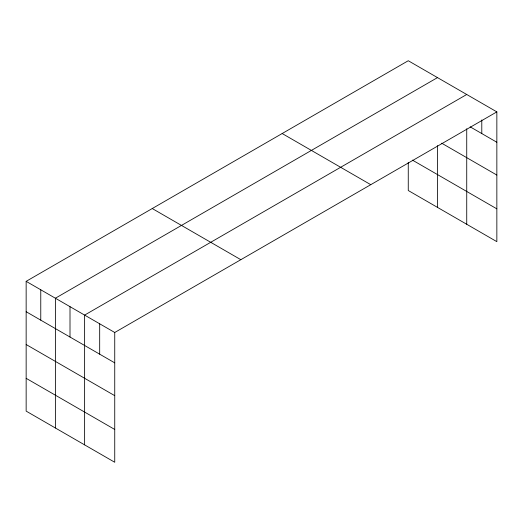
<?xml version="1.0" encoding="UTF-8"?>
<svg xmlns="http://www.w3.org/2000/svg" width="523" height="523" viewBox="0 0 523 523"><rect width="100%" height="100%" fill="white"/><g stroke="black" fill="none" stroke-linecap="round" stroke-linejoin="round"><path stroke-width="0.78" d="M466.732 128.769L466.732 224.269M26.15 281.341L114.74 332.491L114.74 462.267L26.15 411.117L26.15 281.341L408.26 60.733L496.85 111.883L496.85 241.659L408.26 190.509L408.26 162.392M437.496 77.613L55.386 298.221L55.386 427.997M466.732 94.493L84.621 315.101L84.621 444.877M114.74 332.491L496.85 111.883M470.151 126.841L496.85 142.256M441.674 143.197L496.85 175.061M412.438 160.116L496.85 208.854M282.165 133.535L370.755 184.678M152.245 208.54L240.835 259.689M26.15 311.715L114.74 362.864M26.15 344.52L114.74 395.669M26.15 378.319L114.74 429.461M481.788 119.97L481.788 133.561M437.496 145.616L437.496 207.389M99.684 323.796L99.684 354.169M70.004 306.661L70.004 337.034M40.768 289.781L40.768 320.154"/></g></svg>
